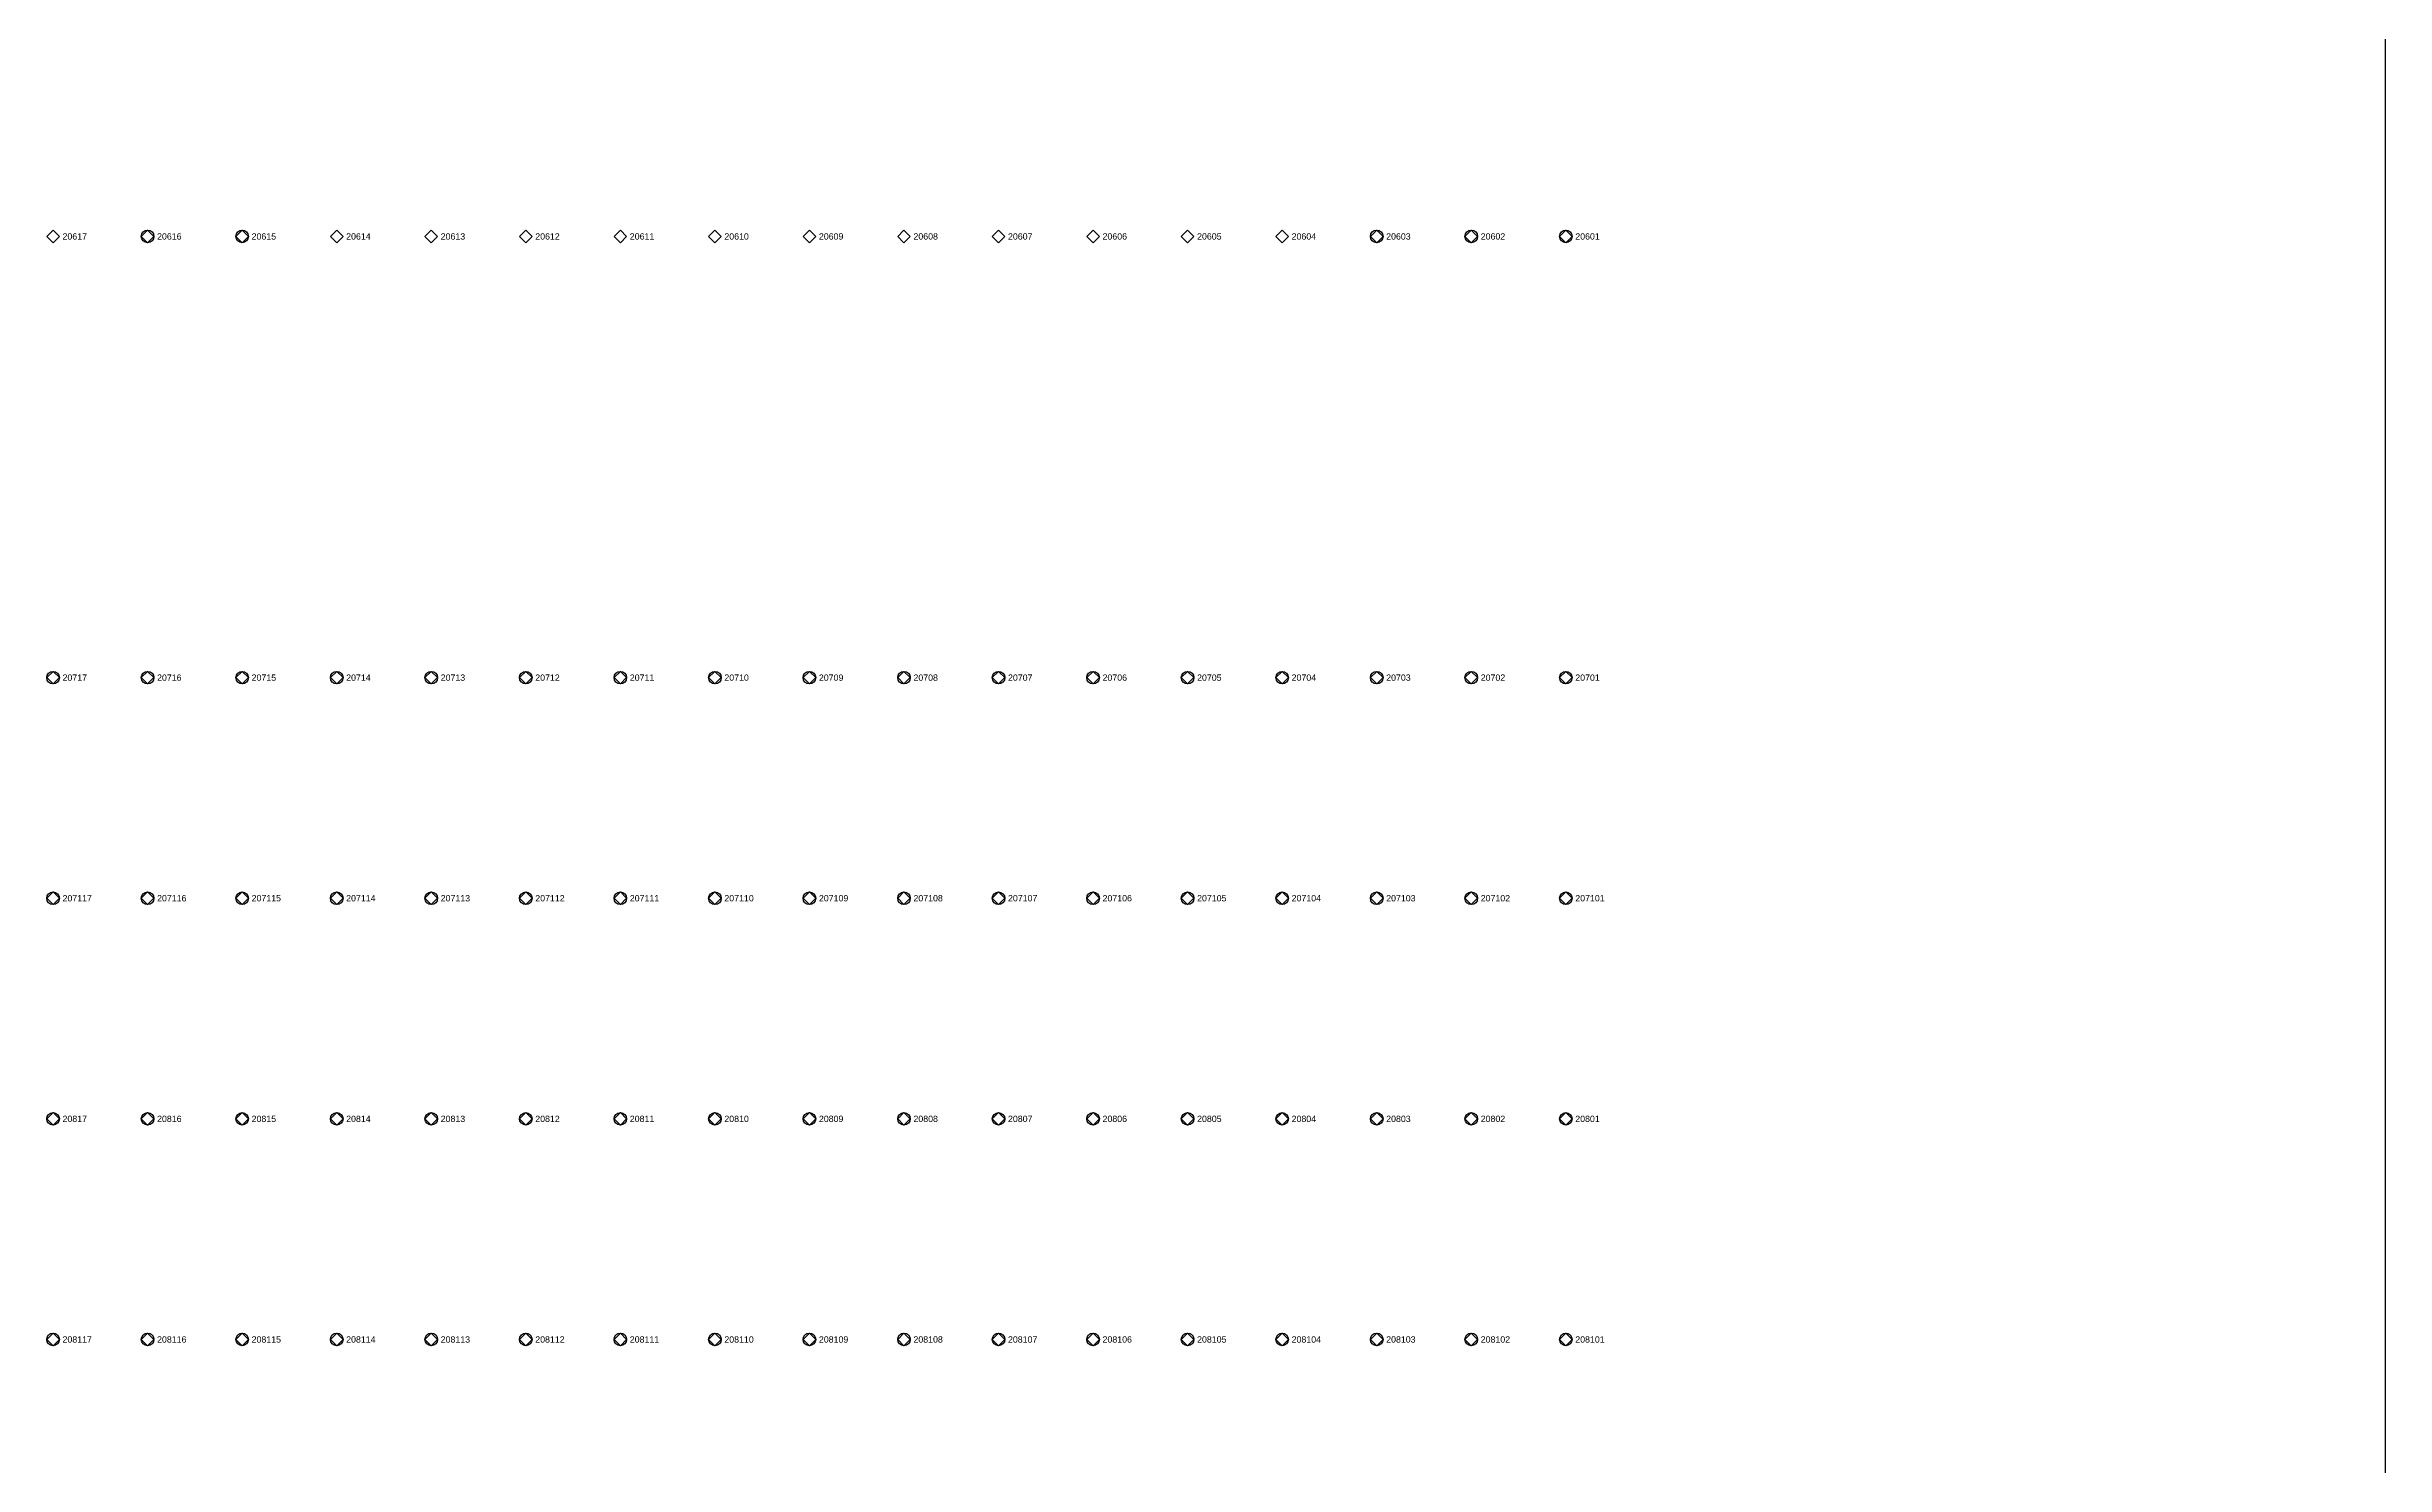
# Model space of a CAD drawing. Extents: x -5 to 376, y -217 to 241.
# Drawn here: x 282 to 376.2, y 69.2 to 126.3 of the extents above; entities that cross this region are included whole.
import ezdxf

# ---------------------------------------------------------------- set-up
doc = ezdxf.new("R2010")
doc.units = 0
for name, color, linetype in [('FIXTURE_INTERFACE_PIN', 4, 'CONTINUOUS'), ('FIXTURE_OUTLINE', 144, 'CONTINUOUS'), ('TESTER_INTERFACE_PIN', 144, 'CONTINUOUS'), ('TESTER_INTERFACE_PIN_LABEL', 144, 'CONTINUOUS')]:
    doc.layers.add(name, color=color, linetype=linetype)
doc.styles.get("Standard").update_dxf_attribs({"font": 'arial.ttf'})

msp = doc.modelspace()

# ---------------------------------------------------------------- linework, layer by layer
at = {"layer": 'FIXTURE_INTERFACE_PIN'}
for centre in [(286.03194, 118.6815), (289.84194, 118.6815), (335.56194, 118.6815), (339.37194, 118.6815), (343.18194, 118.6815), (282.22194, 100.9015), (286.03194, 100.9015), (289.84194, 100.9015), (293.65194, 100.9015), (297.46194, 100.9015), (301.27194, 100.9015), (305.08194, 100.9015), (308.89194, 100.9015), (312.70194, 100.9015), (316.51194, 100.9015), (320.32194, 100.9015), (324.13194, 100.9015), (327.94194, 100.9015), (331.75194, 100.9015), (335.56194, 100.9015), (339.37194, 100.9015), (343.18194, 100.9015), (282.22194, 92.0115), (286.03194, 92.0115), (289.84194, 92.0115), (293.65194, 92.0115), (297.46194, 92.0115), (301.27194, 92.0115), (305.08194, 92.0115), (308.89194, 92.0115), (312.70194, 92.0115), (316.51194, 92.0115), (320.32194, 92.0115), (324.13194, 92.0115), (327.94194, 92.0115), (331.75194, 92.0115), (335.56194, 92.0115), (339.37194, 92.0115), (343.18194, 92.0115), (282.22194, 83.1215), (286.03194, 83.1215), (289.84194, 83.1215), (293.65194, 83.1215), (297.46194, 83.1215), (301.27194, 83.1215), (305.08194, 83.1215), (308.89194, 83.1215), (312.70194, 83.1215), (316.51194, 83.1215), (320.32194, 83.1215), (324.13194, 83.1215), (327.94194, 83.1215), (331.75194, 83.1215), (335.56194, 83.1215), (339.37194, 83.1215), (343.18194, 83.1215), (282.22194, 74.2315), (286.03194, 74.2315), (289.84194, 74.2315), (293.65194, 74.2315), (297.46194, 74.2315), (301.27194, 74.2315), (305.08194, 74.2315), (308.89194, 74.2315), (312.70194, 74.2315), (316.51194, 74.2315), (320.32194, 74.2315), (324.13194, 74.2315), (327.94194, 74.2315), (331.75194, 74.2315), (335.56194, 74.2315), (339.37194, 74.2315), (343.18194, 74.2315)]:
    msp.add_circle(centre, 0.254, dxfattribs=at)
at = {"layer": 'FIXTURE_OUTLINE'}
msp.add_line((376.20194, 240.6015), (376.20194, -216.5985), dxfattribs=at)
at = {"layer": 'TESTER_INTERFACE_PIN'}
for p, q in [((282.22194, 118.9355), (281.96794, 118.6815)), ((282.47594, 118.6815), (282.22194, 118.9355)), ((286.03194, 118.9355), (285.77794, 118.6815)), ((286.28594, 118.6815), (286.03194, 118.9355)), ((289.84194, 118.9355), (289.58794, 118.6815)), ((290.09594, 118.6815), (289.84194, 118.9355)), ((293.65194, 118.9355), (293.39794, 118.6815)), ((293.90594, 118.6815), (293.65194, 118.9355)), ((297.46194, 118.9355), (297.20794, 118.6815)), ((297.71594, 118.6815), (297.46194, 118.9355)), ((301.27194, 118.9355), (301.01794, 118.6815)), ((301.52594, 118.6815), (301.27194, 118.9355)), ((305.08194, 118.9355), (304.82794, 118.6815)), ((305.33594, 118.6815), (305.08194, 118.9355)), ((308.89194, 118.9355), (308.63794, 118.6815)), ((309.14594, 118.6815), (308.89194, 118.9355)), ((312.70194, 118.9355), (312.44794, 118.6815)), ((312.95594, 118.6815), (312.70194, 118.9355)), ((316.51194, 118.9355), (316.25794, 118.6815)), ((316.76594, 118.6815), (316.51194, 118.9355)), ((320.32194, 118.9355), (320.06794, 118.6815)), ((320.57594, 118.6815), (320.32194, 118.9355)), ((324.13194, 118.9355), (323.87794, 118.6815)), ((324.38594, 118.6815), (324.13194, 118.9355)), ((327.94194, 118.9355), (327.68794, 118.6815)), ((328.19594, 118.6815), (327.94194, 118.9355)), ((331.75194, 118.9355), (331.49794, 118.6815)), ((332.00594, 118.6815), (331.75194, 118.9355)), ((335.56194, 118.9355), (335.30794, 118.6815)), ((335.81594, 118.6815), (335.56194, 118.9355)), ((339.37194, 118.9355), (339.11794, 118.6815)), ((339.62594, 118.6815), (339.37194, 118.9355)), ((343.18194, 118.9355), (342.92794, 118.6815)), ((343.43594, 118.6815), (343.18194, 118.9355)), ((281.96794, 118.6815), (282.22194, 118.4275)), ((282.22194, 118.4275), (282.47594, 118.6815)), ((285.77794, 118.6815), (286.03194, 118.4275)), ((286.03194, 118.4275), (286.28594, 118.6815)), ((289.58794, 118.6815), (289.84194, 118.4275)), ((289.84194, 118.4275), (290.09594, 118.6815)), ((293.39794, 118.6815), (293.65194, 118.4275)), ((293.65194, 118.4275), (293.90594, 118.6815)), ((297.20794, 118.6815), (297.46194, 118.4275)), ((297.46194, 118.4275), (297.71594, 118.6815)), ((301.01794, 118.6815), (301.27194, 118.4275)), ((301.27194, 118.4275), (301.52594, 118.6815)), ((304.82794, 118.6815), (305.08194, 118.4275)), ((305.08194, 118.4275), (305.33594, 118.6815)), ((308.63794, 118.6815), (308.89194, 118.4275)), ((308.89194, 118.4275), (309.14594, 118.6815)), ((312.44794, 118.6815), (312.70194, 118.4275)), ((312.70194, 118.4275), (312.95594, 118.6815)), ((316.25794, 118.6815), (316.51194, 118.4275)), ((316.51194, 118.4275), (316.76594, 118.6815)), ((320.06794, 118.6815), (320.32194, 118.4275)), ((320.32194, 118.4275), (320.57594, 118.6815)), ((323.87794, 118.6815), (324.13194, 118.4275)), ((324.13194, 118.4275), (324.38594, 118.6815)), ((327.68794, 118.6815), (327.94194, 118.4275)), ((327.94194, 118.4275), (328.19594, 118.6815)), ((331.49794, 118.6815), (331.75194, 118.4275)), ((331.75194, 118.4275), (332.00594, 118.6815)), ((335.30794, 118.6815), (335.56194, 118.4275)), ((335.56194, 118.4275), (335.81594, 118.6815)), ((339.11794, 118.6815), (339.37194, 118.4275)), ((339.37194, 118.4275), (339.62594, 118.6815)), ((342.92794, 118.6815), (343.18194, 118.4275)), ((343.18194, 118.4275), (343.43594, 118.6815)), ((282.22194, 101.1555), (281.96794, 100.9015)), ((281.96794, 100.9015), (282.22194, 100.6475)), ((282.47594, 100.9015), (282.22194, 101.1555)), ((282.22194, 100.6475), (282.47594, 100.9015)), ((286.03194, 101.1555), (285.77794, 100.9015)), ((285.77794, 100.9015), (286.03194, 100.6475)), ((286.28594, 100.9015), (286.03194, 101.1555)), ((286.03194, 100.6475), (286.28594, 100.9015)), ((289.84194, 101.1555), (289.58794, 100.9015)), ((289.58794, 100.9015), (289.84194, 100.6475)), ((290.09594, 100.9015), (289.84194, 101.1555)), ((289.84194, 100.6475), (290.09594, 100.9015)), ((293.65194, 101.1555), (293.39794, 100.9015)), ((293.39794, 100.9015), (293.65194, 100.6475)), ((293.90594, 100.9015), (293.65194, 101.1555)), ((293.65194, 100.6475), (293.90594, 100.9015)), ((297.46194, 101.1555), (297.20794, 100.9015)), ((297.20794, 100.9015), (297.46194, 100.6475)), ((297.71594, 100.9015), (297.46194, 101.1555)), ((297.46194, 100.6475), (297.71594, 100.9015)), ((301.27194, 101.1555), (301.01794, 100.9015)), ((301.01794, 100.9015), (301.27194, 100.6475)), ((301.52594, 100.9015), (301.27194, 101.1555)), ((301.27194, 100.6475), (301.52594, 100.9015)), ((305.08194, 101.1555), (304.82794, 100.9015)), ((304.82794, 100.9015), (305.08194, 100.6475)), ((305.33594, 100.9015), (305.08194, 101.1555)), ((305.08194, 100.6475), (305.33594, 100.9015)), ((308.89194, 101.1555), (308.63794, 100.9015)), ((308.63794, 100.9015), (308.89194, 100.6475)), ((309.14594, 100.9015), (308.89194, 101.1555)), ((308.89194, 100.6475), (309.14594, 100.9015)), ((312.70194, 101.1555), (312.44794, 100.9015)), ((312.44794, 100.9015), (312.70194, 100.6475)), ((312.95594, 100.9015), (312.70194, 101.1555)), ((312.70194, 100.6475), (312.95594, 100.9015)), ((316.51194, 101.1555), (316.25794, 100.9015)), ((316.25794, 100.9015), (316.51194, 100.6475)), ((316.76594, 100.9015), (316.51194, 101.1555)), ((316.51194, 100.6475), (316.76594, 100.9015)), ((320.32194, 101.1555), (320.06794, 100.9015)), ((320.06794, 100.9015), (320.32194, 100.6475)), ((320.57594, 100.9015), (320.32194, 101.1555)), ((320.32194, 100.6475), (320.57594, 100.9015)), ((324.13194, 101.1555), (323.87794, 100.9015)), ((323.87794, 100.9015), (324.13194, 100.6475)), ((324.38594, 100.9015), (324.13194, 101.1555)), ((324.13194, 100.6475), (324.38594, 100.9015)), ((327.94194, 101.1555), (327.68794, 100.9015)), ((327.68794, 100.9015), (327.94194, 100.6475)), ((328.19594, 100.9015), (327.94194, 101.1555)), ((327.94194, 100.6475), (328.19594, 100.9015)), ((331.75194, 101.1555), (331.49794, 100.9015)), ((331.49794, 100.9015), (331.75194, 100.6475)), ((332.00594, 100.9015), (331.75194, 101.1555)), ((331.75194, 100.6475), (332.00594, 100.9015)), ((335.56194, 101.1555), (335.30794, 100.9015)), ((335.30794, 100.9015), (335.56194, 100.6475)), ((335.81594, 100.9015), (335.56194, 101.1555)), ((335.56194, 100.6475), (335.81594, 100.9015)), ((339.37194, 101.1555), (339.11794, 100.9015)), ((339.11794, 100.9015), (339.37194, 100.6475)), ((339.62594, 100.9015), (339.37194, 101.1555)), ((339.37194, 100.6475), (339.62594, 100.9015)), ((343.18194, 101.1555), (342.92794, 100.9015)), ((342.92794, 100.9015), (343.18194, 100.6475)), ((343.43594, 100.9015), (343.18194, 101.1555)), ((343.18194, 100.6475), (343.43594, 100.9015)), ((282.22194, 92.2655), (281.96794, 92.0115)), ((281.96794, 92.0115), (282.22194, 91.7575)), ((282.47594, 92.0115), (282.22194, 92.2655)), ((282.22194, 91.7575), (282.47594, 92.0115)), ((286.03194, 92.2655), (285.77794, 92.0115)), ((285.77794, 92.0115), (286.03194, 91.7575)), ((286.28594, 92.0115), (286.03194, 92.2655)), ((286.03194, 91.7575), (286.28594, 92.0115)), ((289.84194, 92.2655), (289.58794, 92.0115)), ((289.58794, 92.0115), (289.84194, 91.7575)), ((290.09594, 92.0115), (289.84194, 92.2655)), ((289.84194, 91.7575), (290.09594, 92.0115)), ((293.65194, 92.2655), (293.39794, 92.0115)), ((293.39794, 92.0115), (293.65194, 91.7575)), ((293.90594, 92.0115), (293.65194, 92.2655)), ((293.65194, 91.7575), (293.90594, 92.0115)), ((297.46194, 92.2655), (297.20794, 92.0115)), ((297.20794, 92.0115), (297.46194, 91.7575)), ((297.71594, 92.0115), (297.46194, 92.2655)), ((297.46194, 91.7575), (297.71594, 92.0115)), ((301.27194, 92.2655), (301.01794, 92.0115)), ((301.01794, 92.0115), (301.27194, 91.7575)), ((301.52594, 92.0115), (301.27194, 92.2655)), ((301.27194, 91.7575), (301.52594, 92.0115)), ((305.08194, 92.2655), (304.82794, 92.0115)), ((304.82794, 92.0115), (305.08194, 91.7575)), ((305.33594, 92.0115), (305.08194, 92.2655)), ((305.08194, 91.7575), (305.33594, 92.0115)), ((308.89194, 92.2655), (308.63794, 92.0115)), ((308.63794, 92.0115), (308.89194, 91.7575)), ((309.14594, 92.0115), (308.89194, 92.2655)), ((308.89194, 91.7575), (309.14594, 92.0115)), ((312.70194, 92.2655), (312.44794, 92.0115)), ((312.44794, 92.0115), (312.70194, 91.7575)), ((312.95594, 92.0115), (312.70194, 92.2655)), ((312.70194, 91.7575), (312.95594, 92.0115)), ((316.51194, 92.2655), (316.25794, 92.0115)), ((316.25794, 92.0115), (316.51194, 91.7575)), ((316.76594, 92.0115), (316.51194, 92.2655)), ((316.51194, 91.7575), (316.76594, 92.0115)), ((320.32194, 92.2655), (320.06794, 92.0115)), ((320.06794, 92.0115), (320.32194, 91.7575)), ((320.57594, 92.0115), (320.32194, 92.2655)), ((320.32194, 91.7575), (320.57594, 92.0115)), ((324.13194, 92.2655), (323.87794, 92.0115)), ((323.87794, 92.0115), (324.13194, 91.7575)), ((324.38594, 92.0115), (324.13194, 92.2655)), ((324.13194, 91.7575), (324.38594, 92.0115)), ((327.94194, 92.2655), (327.68794, 92.0115)), ((327.68794, 92.0115), (327.94194, 91.7575)), ((328.19594, 92.0115), (327.94194, 92.2655)), ((327.94194, 91.7575), (328.19594, 92.0115)), ((331.75194, 92.2655), (331.49794, 92.0115)), ((331.49794, 92.0115), (331.75194, 91.7575)), ((332.00594, 92.0115), (331.75194, 92.2655)), ((331.75194, 91.7575), (332.00594, 92.0115)), ((335.56194, 92.2655), (335.30794, 92.0115)), ((335.30794, 92.0115), (335.56194, 91.7575)), ((335.81594, 92.0115), (335.56194, 92.2655)), ((335.56194, 91.7575), (335.81594, 92.0115)), ((339.37194, 92.2655), (339.11794, 92.0115)), ((339.11794, 92.0115), (339.37194, 91.7575)), ((339.62594, 92.0115), (339.37194, 92.2655)), ((339.37194, 91.7575), (339.62594, 92.0115)), ((343.18194, 92.2655), (342.92794, 92.0115)), ((342.92794, 92.0115), (343.18194, 91.7575)), ((343.43594, 92.0115), (343.18194, 92.2655)), ((343.18194, 91.7575), (343.43594, 92.0115)), ((282.22194, 83.3755), (281.96794, 83.1215)), ((281.96794, 83.1215), (282.22194, 82.8675)), ((282.47594, 83.1215), (282.22194, 83.3755)), ((282.22194, 82.8675), (282.47594, 83.1215)), ((286.03194, 83.3755), (285.77794, 83.1215)), ((285.77794, 83.1215), (286.03194, 82.8675)), ((286.28594, 83.1215), (286.03194, 83.3755)), ((286.03194, 82.8675), (286.28594, 83.1215)), ((289.84194, 83.3755), (289.58794, 83.1215)), ((289.58794, 83.1215), (289.84194, 82.8675)), ((290.09594, 83.1215), (289.84194, 83.3755)), ((289.84194, 82.8675), (290.09594, 83.1215)), ((293.65194, 83.3755), (293.39794, 83.1215)), ((293.39794, 83.1215), (293.65194, 82.8675)), ((293.90594, 83.1215), (293.65194, 83.3755)), ((293.65194, 82.8675), (293.90594, 83.1215)), ((297.46194, 83.3755), (297.20794, 83.1215)), ((297.20794, 83.1215), (297.46194, 82.8675)), ((297.71594, 83.1215), (297.46194, 83.3755)), ((297.46194, 82.8675), (297.71594, 83.1215)), ((301.27194, 83.3755), (301.01794, 83.1215)), ((301.01794, 83.1215), (301.27194, 82.8675)), ((301.52594, 83.1215), (301.27194, 83.3755)), ((301.27194, 82.8675), (301.52594, 83.1215)), ((305.08194, 83.3755), (304.82794, 83.1215)), ((304.82794, 83.1215), (305.08194, 82.8675)), ((305.33594, 83.1215), (305.08194, 83.3755)), ((305.08194, 82.8675), (305.33594, 83.1215)), ((308.89194, 83.3755), (308.63794, 83.1215)), ((308.63794, 83.1215), (308.89194, 82.8675)), ((309.14594, 83.1215), (308.89194, 83.3755)), ((308.89194, 82.8675), (309.14594, 83.1215)), ((312.70194, 83.3755), (312.44794, 83.1215)), ((312.44794, 83.1215), (312.70194, 82.8675)), ((312.95594, 83.1215), (312.70194, 83.3755)), ((312.70194, 82.8675), (312.95594, 83.1215)), ((316.51194, 83.3755), (316.25794, 83.1215)), ((316.25794, 83.1215), (316.51194, 82.8675)), ((316.76594, 83.1215), (316.51194, 83.3755)), ((316.51194, 82.8675), (316.76594, 83.1215)), ((320.32194, 83.3755), (320.06794, 83.1215)), ((320.06794, 83.1215), (320.32194, 82.8675)), ((320.57594, 83.1215), (320.32194, 83.3755)), ((320.32194, 82.8675), (320.57594, 83.1215)), ((324.13194, 83.3755), (323.87794, 83.1215)), ((323.87794, 83.1215), (324.13194, 82.8675)), ((324.38594, 83.1215), (324.13194, 83.3755)), ((324.13194, 82.8675), (324.38594, 83.1215)), ((327.94194, 83.3755), (327.68794, 83.1215)), ((327.68794, 83.1215), (327.94194, 82.8675)), ((328.19594, 83.1215), (327.94194, 83.3755)), ((327.94194, 82.8675), (328.19594, 83.1215)), ((331.75194, 83.3755), (331.49794, 83.1215)), ((331.49794, 83.1215), (331.75194, 82.8675)), ((332.00594, 83.1215), (331.75194, 83.3755)), ((331.75194, 82.8675), (332.00594, 83.1215)), ((335.56194, 83.3755), (335.30794, 83.1215)), ((335.30794, 83.1215), (335.56194, 82.8675)), ((335.81594, 83.1215), (335.56194, 83.3755)), ((335.56194, 82.8675), (335.81594, 83.1215)), ((339.37194, 83.3755), (339.11794, 83.1215)), ((339.11794, 83.1215), (339.37194, 82.8675)), ((339.62594, 83.1215), (339.37194, 83.3755)), ((339.37194, 82.8675), (339.62594, 83.1215)), ((343.18194, 83.3755), (342.92794, 83.1215)), ((342.92794, 83.1215), (343.18194, 82.8675)), ((343.43594, 83.1215), (343.18194, 83.3755)), ((343.18194, 82.8675), (343.43594, 83.1215)), ((282.22194, 74.4855), (281.96794, 74.2315)), ((282.47594, 74.2315), (282.22194, 74.4855)), ((286.03194, 74.4855), (285.77794, 74.2315)), ((286.28594, 74.2315), (286.03194, 74.4855)), ((289.84194, 74.4855), (289.58794, 74.2315)), ((290.09594, 74.2315), (289.84194, 74.4855)), ((293.65194, 74.4855), (293.39794, 74.2315)), ((293.90594, 74.2315), (293.65194, 74.4855)), ((297.46194, 74.4855), (297.20794, 74.2315)), ((297.71594, 74.2315), (297.46194, 74.4855)), ((301.27194, 74.4855), (301.01794, 74.2315)), ((301.52594, 74.2315), (301.27194, 74.4855)), ((305.08194, 74.4855), (304.82794, 74.2315)), ((305.33594, 74.2315), (305.08194, 74.4855)), ((308.89194, 74.4855), (308.63794, 74.2315)), ((309.14594, 74.2315), (308.89194, 74.4855)), ((312.70194, 74.4855), (312.44794, 74.2315)), ((312.95594, 74.2315), (312.70194, 74.4855)), ((316.51194, 74.4855), (316.25794, 74.2315)), ((316.76594, 74.2315), (316.51194, 74.4855)), ((320.32194, 74.4855), (320.06794, 74.2315)), ((320.57594, 74.2315), (320.32194, 74.4855)), ((324.13194, 74.4855), (323.87794, 74.2315)), ((324.38594, 74.2315), (324.13194, 74.4855)), ((327.94194, 74.4855), (327.68794, 74.2315)), ((328.19594, 74.2315), (327.94194, 74.4855)), ((331.75194, 74.4855), (331.49794, 74.2315)), ((332.00594, 74.2315), (331.75194, 74.4855)), ((335.56194, 74.4855), (335.30794, 74.2315)), ((335.81594, 74.2315), (335.56194, 74.4855)), ((339.37194, 74.4855), (339.11794, 74.2315)), ((339.62594, 74.2315), (339.37194, 74.4855)), ((343.18194, 74.4855), (342.92794, 74.2315)), ((343.43594, 74.2315), (343.18194, 74.4855)), ((281.96794, 74.2315), (282.22194, 73.9775)), ((282.22194, 73.9775), (282.47594, 74.2315)), ((285.77794, 74.2315), (286.03194, 73.9775)), ((286.03194, 73.9775), (286.28594, 74.2315)), ((289.58794, 74.2315), (289.84194, 73.9775)), ((289.84194, 73.9775), (290.09594, 74.2315)), ((293.39794, 74.2315), (293.65194, 73.9775)), ((293.65194, 73.9775), (293.90594, 74.2315)), ((297.20794, 74.2315), (297.46194, 73.9775)), ((297.46194, 73.9775), (297.71594, 74.2315)), ((301.01794, 74.2315), (301.27194, 73.9775)), ((301.27194, 73.9775), (301.52594, 74.2315)), ((304.82794, 74.2315), (305.08194, 73.9775)), ((305.08194, 73.9775), (305.33594, 74.2315)), ((308.63794, 74.2315), (308.89194, 73.9775)), ((308.89194, 73.9775), (309.14594, 74.2315)), ((312.44794, 74.2315), (312.70194, 73.9775)), ((312.70194, 73.9775), (312.95594, 74.2315)), ((316.25794, 74.2315), (316.51194, 73.9775)), ((316.51194, 73.9775), (316.76594, 74.2315)), ((320.06794, 74.2315), (320.32194, 73.9775)), ((320.32194, 73.9775), (320.57594, 74.2315)), ((323.87794, 74.2315), (324.13194, 73.9775)), ((324.13194, 73.9775), (324.38594, 74.2315)), ((327.68794, 74.2315), (327.94194, 73.9775)), ((327.94194, 73.9775), (328.19594, 74.2315)), ((331.49794, 74.2315), (331.75194, 73.9775)), ((331.75194, 73.9775), (332.00594, 74.2315)), ((335.30794, 74.2315), (335.56194, 73.9775)), ((335.56194, 73.9775), (335.81594, 74.2315)), ((339.11794, 74.2315), (339.37194, 73.9775)), ((339.37194, 73.9775), (339.62594, 74.2315)), ((342.92794, 74.2315), (343.18194, 73.9775)), ((343.18194, 73.9775), (343.43594, 74.2315))]:
    msp.add_line(p, q, dxfattribs=at)

# ---------------------------------------------------------------- texts
at = {"layer": 'TESTER_INTERFACE_PIN_LABEL'}
for s, p in [('20617', (282.60294, 118.5545)), ('20616', (286.41294, 118.5545)), ('20615', (290.22294, 118.5545)), ('20614', (294.03294, 118.5545)), ('20613', (297.84294, 118.5545)), ('20612', (301.65294, 118.5545)), ('20611', (305.46294, 118.5545)), ('20610', (309.27294, 118.5545)), ('20609', (313.08294, 118.5545)), ('20608', (316.89294, 118.5545)), ('20607', (320.70294, 118.5545)), ('20606', (324.51294, 118.5545)), ('20605', (328.32294, 118.5545)), ('20604', (332.13294, 118.5545)), ('20603', (335.94294, 118.5545)), ('20602', (339.75294, 118.5545)), ('20601', (343.56294, 118.5545)), ('20717', (282.60294, 100.7745)), ('20716', (286.41294, 100.7745)), ('20715', (290.22294, 100.7745)), ('20714', (294.03294, 100.7745)), ('20713', (297.84294, 100.7745)), ('20712', (301.65294, 100.7745)), ('20711', (305.46294, 100.7745)), ('20710', (309.27294, 100.7745)), ('20709', (313.08294, 100.7745)), ('20708', (316.89294, 100.7745)), ('20707', (320.70294, 100.7745)), ('20706', (324.51294, 100.7745)), ('20705', (328.32294, 100.7745)), ('20704', (332.13294, 100.7745)), ('20703', (335.94294, 100.7745)), ('20702', (339.75294, 100.7745)), ('20701', (343.56294, 100.7745)), ('207117', (282.60294, 91.8845)), ('207116', (286.41294, 91.8845)), ('207115', (290.22294, 91.8845)), ('207114', (294.03294, 91.8845)), ('207113', (297.84294, 91.8845)), ('207112', (301.65294, 91.8845)), ('207111', (305.46294, 91.8845)), ('207110', (309.27294, 91.8845)), ('207109', (313.08294, 91.8845)), ('207108', (316.89294, 91.8845)), ('207107', (320.70294, 91.8845)), ('207106', (324.51294, 91.8845)), ('207105', (328.32294, 91.8845)), ('207104', (332.13294, 91.8845)), ('207103', (335.94294, 91.8845)), ('207102', (339.75294, 91.8845)), ('207101', (343.56294, 91.8845)), ('20817', (282.60294, 82.9945)), ('20816', (286.41294, 82.9945)), ('20815', (290.22294, 82.9945)), ('20814', (294.03294, 82.9945)), ('20813', (297.84294, 82.9945)), ('20812', (301.65294, 82.9945)), ('20811', (305.46294, 82.9945)), ('20810', (309.27294, 82.9945)), ('20809', (313.08294, 82.9945)), ('20808', (316.89294, 82.9945)), ('20807', (320.70294, 82.9945)), ('20806', (324.51294, 82.9945)), ('20805', (328.32294, 82.9945)), ('20804', (332.13294, 82.9945)), ('20803', (335.94294, 82.9945)), ('20802', (339.75294, 82.9945)), ('20801', (343.56294, 82.9945)), ('208117', (282.60294, 74.1045)), ('208116', (286.41294, 74.1045)), ('208115', (290.22294, 74.1045)), ('208114', (294.03294, 74.1045)), ('208113', (297.84294, 74.1045)), ('208112', (301.65294, 74.1045)), ('208111', (305.46294, 74.1045)), ('208110', (309.27294, 74.1045)), ('208109', (313.08294, 74.1045)), ('208108', (316.89294, 74.1045)), ('208107', (320.70294, 74.1045)), ('208106', (324.51294, 74.1045)), ('208105', (328.32294, 74.1045)), ('208104', (332.13294, 74.1045)), ('208103', (335.94294, 74.1045)), ('208102', (339.75294, 74.1045)), ('208101', (343.56294, 74.1045))]:
    msp.add_text(s, height=0.254, dxfattribs=at).set_placement(p)

doc.saveas('drawing.dxf')
